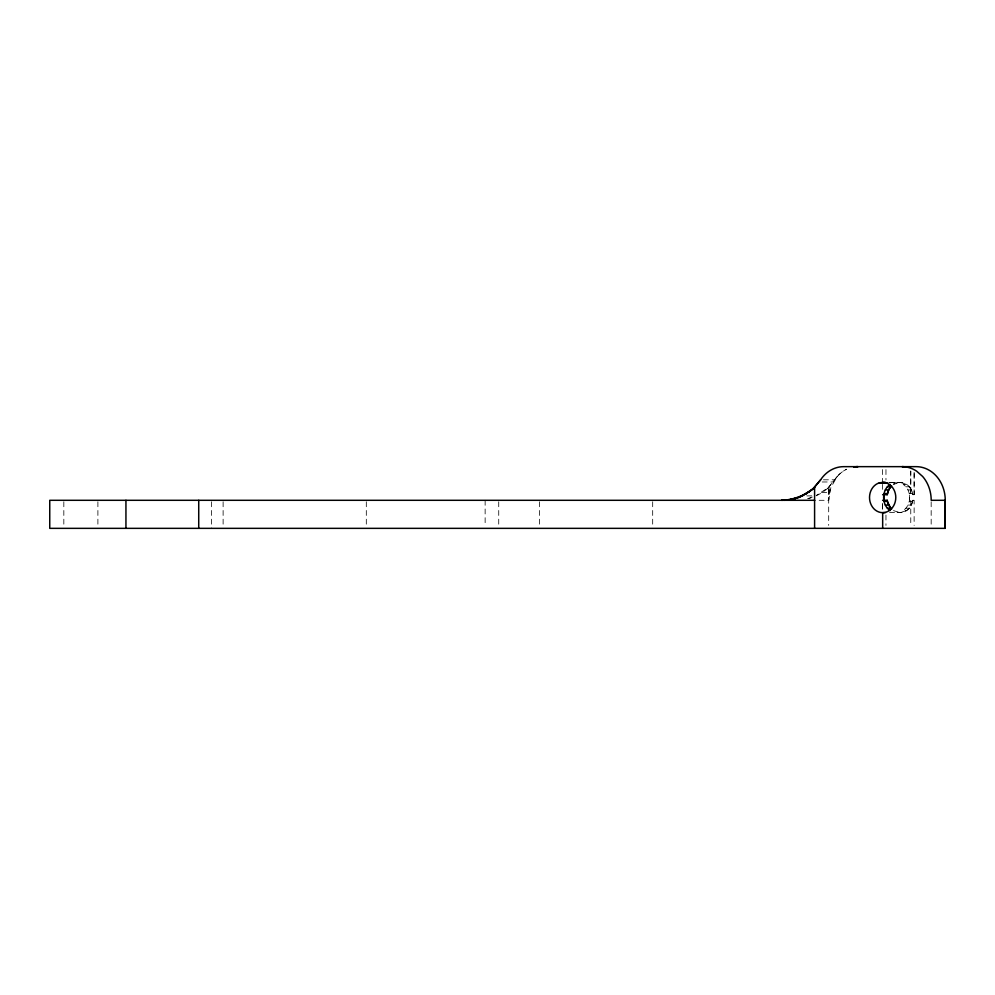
<?xml version="1.0" encoding="UTF-8"?>
<svg xmlns="http://www.w3.org/2000/svg" width="995" height="995" viewBox="0 0 995 995"><rect width="100%" height="100%" fill="white"/><g stroke="black" fill="none" stroke-linecap="round" stroke-linejoin="round"><path stroke-width="0.75" stroke-dasharray="4.97 3.73" d="M914.131 494.702L914.131 471.083L914.131 494.702L909.43 494.702L909.554 500.298L914.131 500.298L914.131 525.397M912.801 500.298L911.358 505.074L909.281 508.209L906.557 510.609L903.199 510.609C911.83 504.689 911.83 490.311 903.199 484.391L906.557 484.391L909.281 486.791L911.358 489.926L912.801 494.702L912.378 492.338A15.136 13.109 90 0 0 893.498 484.378L900.015 482.364L906.557 484.391M827.566 488.408L834.705 479.814A33.656 29.141 -90 0 1 846.67 469.217A33.656 29.141 90 0 0 837.218 476.505L830.9 487.426L828.686 500.298L812.293 500.298M912.912 500.298L911.93 503.905A15.136 13.109 90 0 1 894.493 511.219M837.218 476.505L828.686 487.339L816.547 495.261M906.557 510.609L900.015 512.636L893.448 510.609M812.293 497.052L811.223 497.463A57.237 54.489 90 0 1 807.082 498.706M823.437 479.814L834.705 479.814M822.193 481.978L833.462 481.978M888.734 482.413L900.5 482.438M897.191 482.786L893.249 482.873L896.607 482.873M905.91 486.791L909.281 486.791M908 489.926L911.358 489.926M821.733 492.45L828.686 492.45M909.306 493.582L912.676 493.582M806.846 495.896L812.455 495.896M909.306 501.418L912.676 501.418M908 505.074L911.358 505.074M905.91 508.209L909.281 508.209M889.542 512.587L901.171 512.587M889.841 482.388L896.644 482.364M829.681 491.592L828.686 487.339L830.9 487.426A33.656 29.141 -90 0 0 828.686 500.298L828.686 487.363L828.686 525.397M931.171 501.778L931.171 525.397M910.761 500.298L910.761 525.397M885.96 469.603L885.96 479.938M885.96 515.062L885.96 525.397M882.59 469.603L882.59 482.886M882.59 484.366L882.59 491.741M652.683 501.778L652.683 525.397M539.439 501.778L539.439 525.397M498.731 501.778L498.731 525.397M485.137 500.298L485.137 525.397M366.309 501.778L366.309 525.397M223.116 501.778L223.116 525.397M211.462 501.778L211.462 528.345M97.896 501.778L97.896 525.397M63.829 501.778L63.829 525.397M827.579 488.421A52.3 49.787 90 0 1 815.701 496.007M810.937 497.873A52.3 49.787 90 0 1 808.487 498.607M882.59 503.259L882.59 510.634L882.59 503.259M910.761 471.083L910.761 494.702L910.761 471.083"/><path stroke-width="1.49" d="M814.594 500.298L49.75 500.298L49.75 528.345L945.25 528.345L945.25 500.298A33.656 29.141 -90 0 0 916.109 466.655L843.735 466.655A33.656 29.141 -90 0 0 820.614 479.814L813.537 488.408L814.594 487.401L814.594 528.345M890.077 484.391C881.458 490.311 881.458 504.689 890.077 510.609M887.366 486.791L890.736 486.791L888.647 489.926L887.217 494.702L882.59 494.702M883.809 494.702L883.896 500.298M887.179 494.702L888.162 491.095A15.136 13.109 90 0 1 891.632 485.896M820.614 479.814L812.579 489.254L800.03 497.052M783.998 500.298L787.829 500.124L781.684 500.298C793.699 499.888 805.564 495.311 814.594 487.339M789.097 499.95L799.072 497.463M882.664 482.364L879.257 482.873A15.136 13.122 -90 0 0 872.603 507.239A15.136 13.122 -90 0 0 894.555 503.905A15.136 13.122 -90 0 0 882.664 482.364L885.463 482.364M886.545 482.824L879.257 482.873L887.03 482.873M885.289 489.926L888.647 489.926M808.786 491.779L809.432 491.779M883.97 493.582L887.341 493.582M805.054 493.993L806.112 493.993M801.162 495.896L802.654 495.896M792.99 498.706L795.391 498.706M882.59 500.298L887.266 500.298L887.714 502.662A15.136 13.109 90 0 0 891.607 509.092M883.97 501.418L887.341 501.418L890.736 508.209L887.366 508.209M885.289 505.074L888.647 505.074M885.463 512.636L882.664 512.636L882.664 528.345M887.217 500.298L887.341 501.418M945.25 528.345L945.25 500.298L931.196 500.298A33.656 29.129 89.9 0 0 922.651 476.481L916.631 471.157A33.656 29.129 89.9 0 0 902.079 466.655A33.656 29.141 -90 0 1 905.823 466.941M198.726 500.298L198.726 528.345M125.942 500.298L125.942 528.345M813.549 488.421A52.287 49.775 90 0 1 781.846 500.274M857.827 466.655A33.656 29.141 -90 0 0 854.021 466.941A33.656 29.141 90 0 1 857.827 466.655"/></g></svg>
